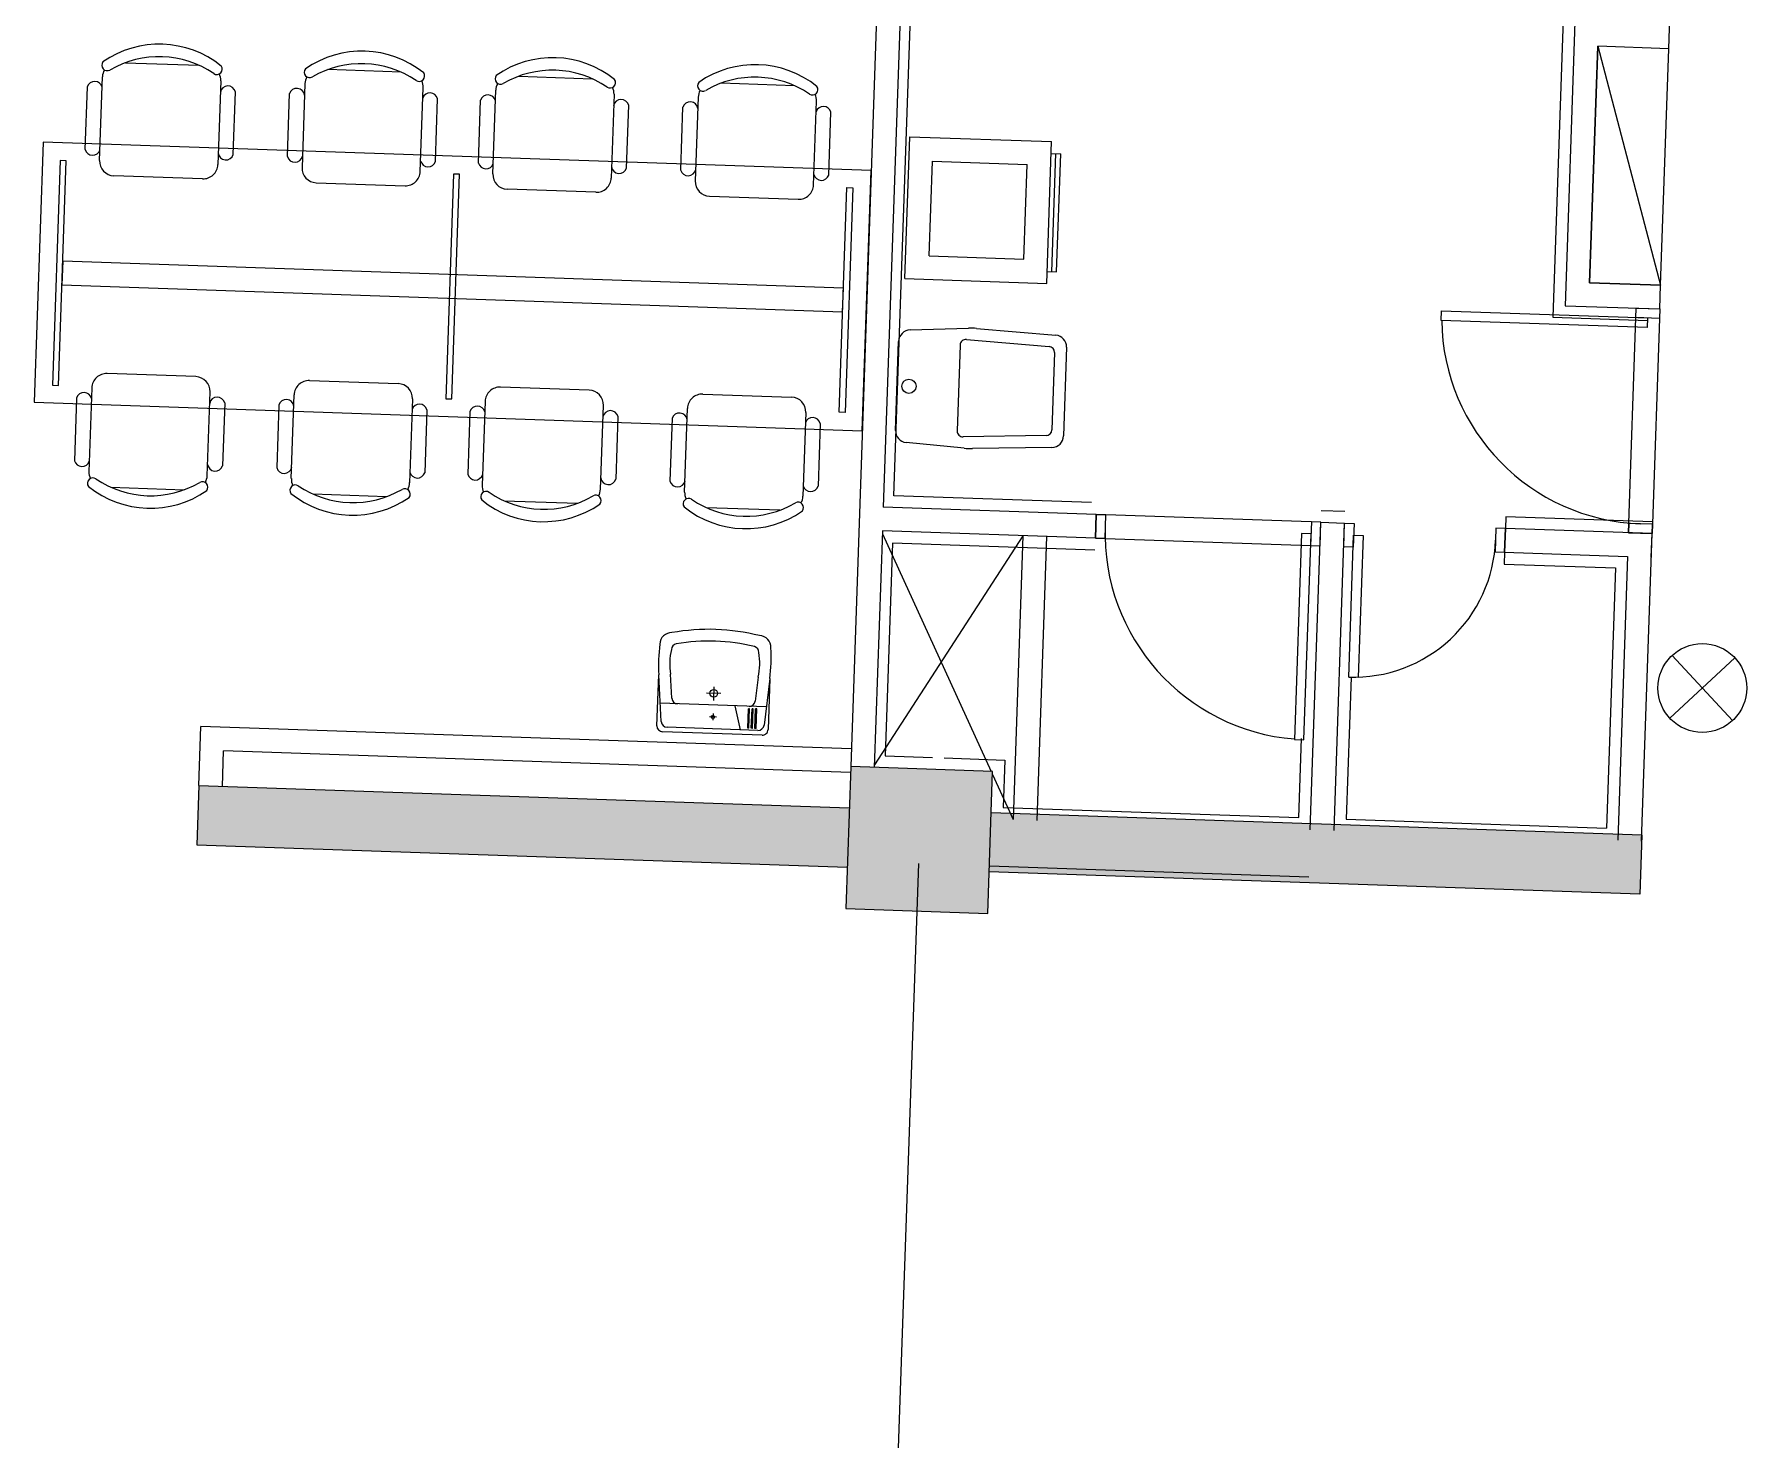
# Model space of a CAD drawing. Extents: x -28 to 149, y -33 to 76.
# Drawn here: x 83.98 to 91.21, y 14.51 to 20.45 of the extents above; entities that cross this region are included whole.
import ezdxf

# ---------------------------------------------------------------- set-up
doc = ezdxf.new("R2010")
doc.units = 0
doc.layers.add('arq-proyección edificios anexos', color=250, linetype='Continuous')

# ---------------------------------------------------------------- blocks, each defined once
blk = doc.blocks.new('Torre Sur')
blk.add_hatch(color=256).paths.add_polyline_path([(12.9449, 18.5666), (12.3453, 18.5872), (12.3247, 17.9876), (12.9243, 17.967)])
h = blk.add_hatch(color=256)
h.paths.add_polyline_path([(12.3392, 18.4123), (9.5909, 18.5067), (9.5823, 18.2569), (12.3307, 18.1625)])
h.paths.add_polyline_path([(15.6873, 18.2973), (12.9389, 18.3917), (12.9303, 18.1419), (15.6787, 18.0475)])
for p, q in [((12.5306, 23.984), (12.3453, 18.5872)), ((12.5876, 22.7313), (12.483, 19.6831)), ((15.8014, 21.6204), (15.8392, 22.7197)), ((12.5283, 19.7316), (12.6296, 22.6799)), ((15.3568, 21.7857), (15.3122, 20.4865)), ((15.4051, 21.734), (15.3639, 20.5348)), ((9.2814, 21.5615), (9.5913, 21.5509)), ((15.5016, 21.6307), (15.4673, 20.6313)), ((15.4673, 20.6313), (15.5016, 21.6307)), ((15.8014, 21.6204), (15.5016, 21.6307)), ((15.5016, 21.6307), (15.7671, 20.621)), ((15.8014, 21.6204), (15.5016, 21.6307)), ((15.7671, 20.621), (15.8014, 21.6204)), ((9.1722, 21.1483), (9.1843, 21.5023)), ((10.4465, 21.5215), (10.1366, 21.5321)), ((10.943, 21.5044), (11.2528, 21.4938)), ((9.1112, 21.1947), (9.1204, 21.4602)), ((9.6841, 21.4851), (9.6719, 21.1312)), ((9.7368, 21.1732), (9.7459, 21.4387)), ((9.9656, 21.1654), (9.9747, 21.4309)), ((10.0395, 21.4729), (10.0274, 21.119)), ((10.5271, 21.1018), (10.5392, 21.4558)), ((10.8337, 21.0913), (10.8459, 21.4452)), ((11.3456, 21.4281), (11.3334, 21.0741)), ((11.7011, 21.4159), (11.6889, 21.0619)), ((12.108, 21.4644), (11.7981, 21.4751)), ((10.5911, 21.1439), (10.6002, 21.4094)), ((10.7728, 21.1377), (10.7819, 21.4031)), ((11.3983, 21.1162), (11.4074, 21.3817)), ((11.6271, 21.1083), (11.6362, 21.3738)), ((12.1886, 21.0447), (12.2008, 21.3987)), ((12.2526, 21.0868), (12.2617, 21.3523)), ((8.9338, 21.2258), (8.8961, 20.1265)), ((12.4317, 21.1057), (8.9338, 21.2258)), ((12.574, 20.6493), (12.5946, 21.2489)), ((12.5946, 21.2489), (13.1943, 21.2283)), ((13.1737, 20.6287), (13.1943, 21.2283)), ((9.0062, 21.1483), (8.9736, 20.1988)), ((8.9986, 20.198), (9.0312, 21.1474)), ((9.0312, 21.1474), (9.0062, 21.1483)), ((12.6774, 20.7458), (12.6911, 21.1455)), ((12.6911, 21.1455), (13.0909, 21.1318)), ((13.0772, 20.732), (13.0909, 21.1318)), ((13.1926, 21.1783), (13.2325, 21.177)), ((13.1954, 20.678), (13.2125, 21.1777)), ((13.2154, 20.6773), (13.2325, 21.177)), ((9.6073, 21.0709), (9.2325, 21.0837)), ((10.0877, 21.0544), (10.4625, 21.0415)), ((10.6677, 21.0912), (10.6351, 20.1418)), ((10.6601, 20.1409), (10.6927, 21.0904)), ((10.6927, 21.0904), (10.6677, 21.0912)), ((12.394, 20.0063), (12.4317, 21.1057)), ((11.2688, 21.0138), (10.894, 21.0267)), ((11.7492, 20.9973), (12.124, 20.9844)), ((12.2966, 20.0847), (12.3292, 21.0342)), ((12.3542, 21.0333), (12.3216, 20.0839)), ((12.3292, 21.0342), (12.3542, 21.0333)), ((9.0166, 20.7227), (9.0132, 20.6227)), ((12.3146, 20.6094), (9.0166, 20.7227)), ((12.6774, 20.7458), (13.0772, 20.732)), ((9.0132, 20.6227), (12.3112, 20.5095)), ((12.574, 20.6493), (13.1737, 20.6287)), ((13.1754, 20.6786), (13.2154, 20.6773)), ((15.4673, 20.6313), (15.7671, 20.621)), ((15.7671, 20.621), (15.4673, 20.6313)), ((15.7636, 20.521), (15.7671, 20.621)), ((12.3112, 20.5095), (12.3146, 20.6094)), ((14.8406, 20.4725), (14.842, 20.5127)), ((14.842, 20.5127), (15.7123, 20.4828)), ((15.3122, 20.4865), (15.712, 20.4728)), ((15.3639, 20.5348), (15.7636, 20.521)), ((15.6311, 19.575), (15.6637, 20.5245)), ((15.6623, 20.4845), (15.6637, 20.5245)), ((15.7623, 20.4811), (15.6623, 20.4845)), ((15.6637, 20.5245), (15.7636, 20.521)), ((15.6637, 20.5245), (15.7636, 20.521)), ((15.6637, 20.5245), (15.7636, 20.521)), ((15.7123, 20.4828), (15.7109, 20.4427)), ((15.7636, 20.521), (15.731, 19.5716)), ((15.7636, 20.521), (15.7623, 20.4811)), ((12.5963, 20.4323), (12.8428, 20.4397)), ((12.8771, 20.4387), (13.2116, 20.4105)), ((15.7109, 20.4427), (14.8406, 20.4725)), ((12.5349, 20.008), (12.5478, 20.384)), ((12.8075, 20.3681), (12.795, 20.006)), ((12.8345, 20.3922), (13.1837, 20.3627)), ((13.2066, 20.3369), (13.1954, 20.0098)), ((13.2574, 20.3589), (13.2445, 19.9843)), ((8.9736, 20.1988), (8.9986, 20.198)), ((9.1392, 20.1874), (9.127, 19.8334)), ((9.5786, 20.2349), (9.2038, 20.2477)), ((10.059, 20.2184), (10.4338, 20.2055)), ((11.2401, 20.1778), (10.8653, 20.1907)), ((8.8961, 20.1265), (12.394, 20.0063)), ((9.0752, 20.1453), (9.0661, 19.8798)), ((9.6267, 19.8163), (9.6389, 20.1702)), ((9.7007, 20.1238), (9.6916, 19.8584)), ((9.9295, 20.116), (9.9204, 19.8505)), ((9.9822, 19.8041), (9.9944, 20.158)), ((10.4941, 20.1409), (10.4819, 19.7869)), ((10.6351, 20.1418), (10.6601, 20.1409)), ((10.8007, 20.1303), (10.7886, 19.7764)), ((11.2883, 19.7592), (11.3004, 20.1132)), ((11.7205, 20.1613), (12.0953, 20.1484)), ((10.555, 20.0945), (10.5459, 19.829)), ((10.7367, 20.0882), (10.7276, 19.8228)), ((11.3622, 20.0668), (11.3531, 19.8013)), ((11.591, 20.0589), (11.5819, 19.7934)), ((11.6437, 19.747), (11.6559, 20.101)), ((12.1556, 20.0838), (12.1435, 19.7299)), ((12.3216, 20.0839), (12.2966, 20.0847)), ((12.2166, 20.0374), (12.2074, 19.772)), ((13.1708, 19.9856), (12.8204, 19.9802)), ((12.8254, 19.9322), (12.58, 19.9565)), ((13.1953, 19.936), (12.8596, 19.9308)), ((9.2198, 19.7677), (9.5297, 19.7571)), ((10.3848, 19.7277), (10.075, 19.7384)), ((10.8813, 19.7107), (11.1912, 19.7)), ((12.0464, 19.6706), (11.7365, 19.6813)), ((13.3824, 19.6522), (12.483, 19.6831)), ((13.3624, 19.703), (12.5283, 19.7316)), ((13.3824, 19.6522), (13.379, 19.5523)), ((13.3824, 19.6522), (13.379, 19.5523)), ((13.379, 19.5523), (13.3824, 19.6522)), ((14.3319, 19.6196), (13.3824, 19.6522)), ((13.3824, 19.6522), (13.4224, 19.6509)), ((13.4224, 19.6509), (13.419, 19.5509)), ((14.2872, 18.3204), (14.3319, 19.6196)), ((14.2919, 19.621), (14.2885, 19.5211)), ((14.3319, 19.6196), (14.2919, 19.621)), ((14.3284, 19.5197), (14.3319, 19.6196)), ((14.3284, 19.5197), (14.3319, 19.6196)), ((14.3319, 19.6196), (14.4318, 19.6162)), ((14.3336, 19.6696), (14.4335, 19.6662)), ((14.3872, 18.317), (14.4318, 19.6162)), ((14.4284, 19.5163), (14.4318, 19.6162)), ((14.4318, 19.6162), (14.4718, 19.6148)), ((14.4718, 19.6148), (14.4683, 19.5149)), ((15.1131, 19.6428), (15.1114, 19.5929)), ((15.7328, 19.6216), (15.1131, 19.6428)), ((15.6325, 19.615), (15.6311, 19.575)), ((15.7324, 19.6116), (15.6325, 19.615)), ((15.731, 19.5716), (15.7324, 19.6116)), ((12.4795, 19.5832), (12.4452, 18.5838)), ((13.0729, 19.5628), (12.4456, 18.5943)), ((12.4791, 19.5706), (12.9386, 18.5668)), ((13.379, 19.5523), (12.4795, 19.5832)), ((13.0729, 19.5628), (13.0317, 18.3635)), ((13.1728, 19.5594), (13.1316, 18.3601)), ((13.379, 19.5523), (14.3284, 19.5197)), ((13.419, 19.5509), (13.379, 19.5523)), ((14.2501, 19.5724), (14.2202, 18.7021)), ((14.2902, 19.571), (14.2501, 19.5724)), ((14.2603, 18.7007), (14.2902, 19.571)), ((14.4495, 18.9652), (14.4701, 19.5649)), ((14.4701, 19.5649), (14.5102, 19.5635)), ((14.5102, 19.5635), (14.4896, 18.9638)), ((15.0714, 19.5942), (15.068, 19.4943)), ((15.1114, 19.5929), (15.0714, 19.5942)), ((15.1114, 19.5929), (15.108, 19.4929)), ((15.108, 19.4929), (15.1114, 19.5929)), ((15.731, 19.5716), (15.1114, 19.5929)), ((15.731, 19.5716), (15.6311, 19.575)), ((15.731, 19.5716), (15.6311, 19.575)), ((15.6311, 19.575), (15.731, 19.5716)), ((15.6864, 18.2724), (15.731, 19.5716)), ((15.7276, 19.4716), (15.731, 19.5716)), ((12.5215, 19.5317), (12.4906, 18.6323)), ((13.3769, 19.5023), (12.5215, 19.5317)), ((14.2885, 19.5211), (14.3284, 19.5197)), ((14.4683, 19.5149), (14.4284, 19.5163)), ((15.068, 19.4943), (15.108, 19.4929)), ((15.108, 19.4929), (15.1063, 19.443)), ((15.108, 19.4929), (15.6277, 19.4751)), ((15.6277, 19.4751), (15.5865, 18.2758)), ((15.1063, 19.443), (15.576, 19.4268)), ((15.576, 19.4268), (15.5382, 18.3275)), ((15.8063, 18.7913), (16.0805, 19.0472)), ((16.0714, 18.7822), (15.8154, 19.0563)), ((11.5268, 18.7601), (11.5342, 18.975)), ((11.5453, 18.7772), (11.5342, 18.975)), ((11.5899, 18.8757), (11.5841, 18.9778)), ((11.9543, 18.9651), (11.9416, 18.8636)), ((12.0039, 18.9588), (11.9792, 18.7623)), ((12.0039, 18.9588), (11.9965, 18.744)), ((14.4595, 18.9649), (14.4389, 18.3652)), ((14.4896, 18.9638), (14.4495, 18.9652)), ((11.7966, 18.8959), (11.7367, 18.898)), ((11.7676, 18.9237), (11.7656, 18.867)), ((11.9889, 18.8393), (11.541, 18.8547)), ((11.7637, 18.812), (11.7627, 18.7831)), ((11.8797, 18.743), (11.8574, 18.8438)), ((11.9105, 18.7494), (11.9134, 18.8319)), ((11.9184, 18.8317), (11.9134, 18.8319)), ((11.9155, 18.7492), (11.9184, 18.8317)), ((11.9255, 18.7489), (11.9284, 18.8313)), ((11.9334, 18.8312), (11.9284, 18.8313)), ((11.9305, 18.7487), (11.9334, 18.8312)), ((11.9405, 18.7484), (11.9433, 18.8308)), ((11.9483, 18.8307), (11.9433, 18.8308)), ((11.9455, 18.7482), (11.9483, 18.8307)), ((9.5909, 18.5067), (9.5994, 18.7566)), ((12.3478, 18.6622), (9.5994, 18.7566)), ((11.9536, 18.7404), (11.5695, 18.7536)), ((11.7782, 18.7965), (11.7482, 18.7975)), ((11.9155, 18.7492), (11.9105, 18.7494)), ((11.9305, 18.7487), (11.9255, 18.7489)), ((11.9455, 18.7482), (11.9405, 18.7484)), ((11.9707, 18.7198), (11.5509, 18.7342)), ((14.2202, 18.7021), (14.2603, 18.7007)), ((14.239, 18.3721), (14.2504, 18.7055)), ((9.6908, 18.5033), (9.696, 18.6532)), ((12.3444, 18.5622), (9.696, 18.6532)), ((12.4906, 18.6323), (12.6905, 18.6254)), ((12.7404, 18.6237), (12.9966, 18.6149)), ((12.9966, 18.6149), (12.9897, 18.415)), ((12.3453, 18.5872), (12.3247, 17.9876)), ((12.9449, 18.5666), (12.3453, 18.5872)), ((12.9243, 17.967), (12.9449, 18.5666)), ((12.9445, 18.554), (13.0317, 18.3635)), ((9.5909, 18.5067), (9.5823, 18.2569)), ((9.5909, 18.5067), (12.3392, 18.4123)), ((15.6873, 18.2973), (12.9389, 18.3917)), ((12.9897, 18.415), (14.239, 18.3721)), ((14.4389, 18.3652), (15.5382, 18.3275)), ((9.5823, 18.2569), (12.3307, 18.1625)), ((15.6873, 18.2973), (15.6787, 18.0475)), ((12.6313, 18.1772), (12.5335, 15.3288)), ((14.2804, 18.1205), (12.9312, 18.1669)), ((15.6787, 18.0475), (12.9303, 18.1419)), ((12.3247, 17.9876), (12.9243, 17.967))]:
    blk.add_line(p, q)
for centre, radius in [((12.5914, 20.1943), 0.03), ((15.9434, 18.9193), 0.1875), ((11.7667, 18.8969), 0.0162), ((11.7632, 18.797), 0.00666)]:
    blk.add_circle(centre, radius)
for centre, radius, start, end in [((9.4249, 21.223), 0.4167, 51.16312, 124.90292), ((9.2043, 21.5505), 0.0229, 141.34295, 300.06043), ((9.4233, 21.1777), 0.4092, 55.60877, 120.45727), ((10.2801, 21.1937), 0.4167, 51.16312, 124.90292), ((11.0864, 21.166), 0.4167, 51.16312, 124.90292), ((9.2468, 21.5002), 0.0625, 150.44858, 178.03302), ((9.6674, 21.5346), 0.0229, 236.00561, 34.72308), ((9.6216, 21.4873), 0.0625, 358.03302, 25.61746), ((10.0595, 21.5211), 0.0229, 141.34295, 300.06043), ((10.102, 21.4708), 0.0625, 150.44858, 178.03302), ((10.2785, 21.1484), 0.4092, 55.60877, 120.45727), ((10.5226, 21.5052), 0.0229, 236.00561, 34.72308), ((10.8659, 21.4934), 0.0229, 141.34295, 300.06043), ((11.0849, 21.1207), 0.4092, 55.60877, 120.45727), ((11.3289, 21.4775), 0.0229, 236.00561, 34.72308), ((11.9416, 21.1366), 0.4167, 51.16312, 124.90292), ((11.9401, 21.0913), 0.4092, 55.60877, 120.45727), ((9.1513, 21.45), 0.0326, 14.29322, 161.77281), ((9.7143, 21.4307), 0.0326, 14.29322, 168.73839), ((10.0056, 21.4207), 0.0326, 7.32765, 161.77281), ((10.4768, 21.4579), 0.0625, 358.03302, 25.61746), ((10.5686, 21.4013), 0.0326, 14.29322, 161.77281), ((10.8128, 21.393), 0.0326, 14.29322, 161.77281), ((10.9083, 21.4431), 0.0625, 150.44858, 178.03302), ((11.2831, 21.4302), 0.0625, 358.03302, 25.61746), ((11.7211, 21.4641), 0.0229, 141.34295, 300.06043), ((11.7635, 21.4137), 0.0625, 150.44858, 178.03302), ((12.1841, 21.4482), 0.0229, 236.00561, 34.72308), ((12.1383, 21.4008), 0.0625, 358.03302, 25.61746), ((11.3758, 21.3736), 0.0326, 14.29322, 168.73839), ((11.6671, 21.3636), 0.0326, 7.32765, 161.77281), ((12.2302, 21.3443), 0.0326, 14.29322, 161.77281), ((9.1428, 21.2028), 0.0326, 194.29322, 341.77281), ((9.2347, 21.1462), 0.0625, 178.03302, 268.03302), ((9.6094, 21.1333), 0.0625, 268.03302, 358.03302), ((9.7058, 21.1834), 0.0326, 187.32765, 341.77281), ((9.9971, 21.1734), 0.0326, 194.29322, 348.73839), ((10.5602, 21.1541), 0.0326, 194.29322, 341.77281), ((10.8043, 21.1457), 0.0326, 194.29322, 341.77281), ((10.0898, 21.1168), 0.0625, 178.03302, 268.03302), ((10.4646, 21.104), 0.0625, 268.03302, 358.03302), ((10.8962, 21.0891), 0.0625, 178.03302, 268.03302), ((11.271, 21.0763), 0.0625, 268.03302, 358.03302), ((11.3674, 21.1264), 0.0326, 187.32765, 341.77281), ((11.6586, 21.1164), 0.0326, 194.29322, 348.73839), ((11.7514, 21.0598), 0.0625, 178.03302, 268.03302), ((12.2217, 21.097), 0.0326, 194.29322, 341.77281), ((12.1261, 21.0469), 0.0625, 268.03302, 358.03302), ((12.5978, 20.3823), 0.05, 91.7244, 178.03302), ((12.8518, 20.1398), 0.3, 85.17061, 91.7244), ((13.2074, 20.3607), 0.05, 358.03302, 85.17061), ((15.7123, 20.4828), 0.87, 180.67722, 268.03302), ((12.8324, 20.3672), 0.025, 85.17061, 178.03302), ((13.1816, 20.3377), 0.025, 358.03302, 85.17061), ((9.2017, 20.1853), 0.0625, 88.03302, 178.03302), ((9.5764, 20.1724), 0.0625, 358.03302, 88.03302), ((10.0568, 20.1559), 0.0625, 88.03302, 178.03302), ((10.4316, 20.143), 0.0625, 358.03302, 88.03302), ((10.8632, 20.1282), 0.0625, 88.03302, 178.03302), ((9.1061, 20.1351), 0.0326, 14.29322, 161.77281), ((9.6692, 20.1158), 0.0326, 14.29322, 168.73839), ((9.9604, 20.1058), 0.0326, 7.32765, 161.77281), ((10.5235, 20.0864), 0.0326, 14.29322, 161.77281), ((11.238, 20.1153), 0.0625, 358.03302, 88.03302), ((11.7184, 20.0988), 0.0625, 88.03302, 178.03302), ((12.0931, 20.086), 0.0625, 358.03302, 88.03302), ((10.7676, 20.0781), 0.0326, 14.29322, 161.77281), ((11.3307, 20.0587), 0.0326, 14.29322, 168.73839), ((11.622, 20.0487), 0.0326, 7.32765, 161.77281), ((12.185, 20.0294), 0.0326, 14.29322, 161.77281), ((12.5849, 20.0063), 0.05, 178.03302, 264.34163), ((12.82, 20.0051), 0.025, 178.03302, 270.89542), ((13.1704, 20.0106), 0.025, 270.89542, 358.03302), ((13.1946, 19.986), 0.05, 270.89542, 358.03302), ((12.8549, 20.2307), 0.3, 264.34163, 270.89542), ((9.0976, 19.8879), 0.0326, 194.29322, 341.77281), ((9.1895, 19.8313), 0.0625, 178.03302, 205.61746), ((9.6607, 19.8685), 0.0326, 187.32765, 341.77281), ((9.952, 19.8585), 0.0326, 194.29322, 348.73839), ((10.515, 19.8392), 0.0326, 194.29322, 341.77281), ((9.1437, 19.784), 0.0229, 56.00561, 214.72308), ((9.3862, 20.0955), 0.4167, 231.16312, 304.90292), ((9.3877, 20.1409), 0.4092, 235.60877, 300.45727), ((9.6067, 19.7681), 0.0229, 321.34295, 120.06043), ((9.5643, 19.8184), 0.0625, 330.44858, 358.03302), ((9.9989, 19.7546), 0.0229, 56.00561, 214.72308), ((10.0447, 19.8019), 0.0625, 178.03302, 205.61746), ((10.2429, 20.1115), 0.4092, 235.60877, 300.45727), ((10.4619, 19.7387), 0.0229, 321.34295, 120.06043), ((10.4195, 19.7891), 0.0625, 330.44858, 358.03302), ((10.7592, 19.8308), 0.0326, 194.29322, 341.77281), ((10.851, 19.7742), 0.0625, 178.03302, 205.61746), ((11.2258, 19.7614), 0.0625, 330.44858, 358.03302), ((11.3222, 19.8115), 0.0326, 187.32765, 341.77281), ((11.6135, 19.8015), 0.0326, 194.29322, 348.73839), ((12.1765, 19.7821), 0.0326, 194.29322, 341.77281), ((10.2414, 20.0662), 0.4167, 231.16312, 304.90292), ((10.8052, 19.7269), 0.0229, 56.00561, 214.72308), ((11.0477, 20.0385), 0.4167, 231.16312, 304.90292), ((11.0493, 20.0838), 0.4092, 235.60877, 300.45727), ((11.2683, 19.711), 0.0229, 321.34295, 120.06043), ((11.6604, 19.6976), 0.0229, 56.00561, 214.72308), ((11.9029, 20.0091), 0.4167, 231.16312, 304.90292), ((11.7062, 19.7449), 0.0625, 178.03302, 205.61746), ((11.9045, 20.0544), 0.4092, 235.60877, 300.45727), ((12.1235, 19.6817), 0.0229, 321.34295, 120.06043), ((12.081, 19.732), 0.0625, 330.44858, 358.03302), ((14.2902, 19.571), 0.87, 178.03302, 265.38882), ((14.4701, 19.5649), 0.6, 268.03302, 358.03302), ((12.3253, 19.0128), 0.792, 173.32542, 182.74062), ((11.5886, 19.1032), 0.05, 88.03302, 178.03302), ((11.6129, 19.081), 0.025, 99.70869, 178.03302), ((11.7462, 18.3017), 0.8656, 88.03302, 100.37337), ((11.7462, 18.3017), 0.8156, 88.03302, 99.70869), ((11.7462, 18.3017), 0.8156, 76.35734, 88.03302), ((11.7462, 18.3017), 0.8656, 75.69267, 88.03302), ((11.9584, 19.0905), 0.05, 358.03302, 88.03302), ((11.8603, 19.0198), 0.2794, 167.18188, 188.65816), ((11.9327, 19.07), 0.025, 358.03302, 76.35734), ((11.6816, 19.026), 0.2794, 347.40788, 8.88416), ((11.2173, 19.0509), 0.792, 353.32542, 2.74062), ((11.6148, 18.8771), 0.025, 183.22745, 268.03302), ((11.9168, 18.8668), 0.025, 268.03302, 352.83859), ((11.5518, 18.7592), 0.025, 178.03302, 268.03302), ((11.5703, 18.7786), 0.025, 183.22745, 268.03302), ((11.9544, 18.7654), 0.025, 268.03302, 352.83859), ((11.9716, 18.7448), 0.025, 268.03302, 358.03302)]:
    blk.add_arc(centre, radius, start, end)

msp = doc.modelspace()

# ---------------------------------------------------------------- block references
at = {"layer": 'arq-proyección edificios anexos', "lineweight": 0}
msp.add_blockref('Torre Sur', (75.0825, -1.2279), dxfattribs=at)

doc.saveas('drawing.dxf')
